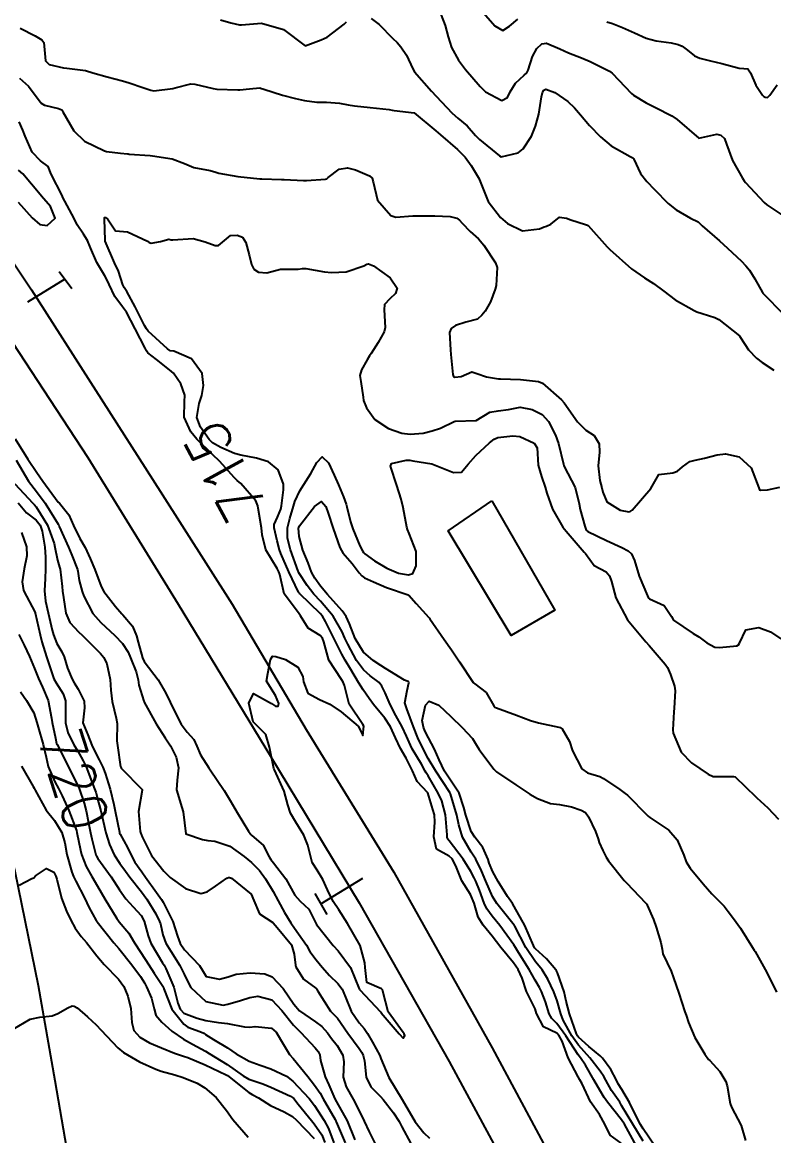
# Model space of a CAD drawing. Header units: metres. Extents: x 292545 to 299085, y 7450245 to 7463078.
# Drawn here: x 298536.5 to 298605.1, y 7451201.5 to 7451303 of the extents above; entities that cross this region are included whole.
import ezdxf
from ezdxf.enums import TextEntityAlignment as Align

# ---------------------------------------------------------------- set-up
doc = ezdxf.new("R2010")
doc.units = ezdxf.units.M
for name, color, linetype in [('Cotas', 45, 'Continuous'), ('Curvas de Nivel 1m', 11, 'Continuous'), ('Curvas de Nivel 5m', 15, 'Continuous'), ('Edificações', 30, 'Continuous'), ('Linha Férrea', 20, 'Continuous'), ('Pórtico', 62, 'Continuous'), ('Vias Primárias', 230, 'Continuous')]:
    doc.layers.add(name, color=color, linetype=linetype)
doc.styles.add('Style-STANDARD', font='STANDARD.shx')

msp = doc.modelspace()

# ---------------------------------------------------------------- linework, layer by layer
at = {"layer": 'Curvas de Nivel 1m', "flags": 128}
for points, elevation in [([(298574.38, 7451304.62), (298575.09, 7451302.74), (298575.37, 7451301.71), (298575.69, 7451300.74), (298576.32, 7451299.57), (298576.67, 7451299.08), (298576.96, 7451298.72), (298578.29, 7451297.17), (298578.79, 7451296.69), (298580.27, 7451295.88), (298580.79, 7451296.16), (298581.02, 7451296.67), (298581.5, 7451297.46), (298582.31, 7451298.2), (298582.54, 7451298.42), (298582.66, 7451298.65), (298583.06, 7451299.91), (298583.47, 7451300.64), (298583.92, 7451301.05), (298584.34, 7451301.11), (298585.54, 7451300.62), (298586.33, 7451300.25), (298587.52, 7451299.79), (298588.32, 7451299.44), (298590.08, 7451298.56), (298590.31, 7451298.39), (298592.08, 7451296.54), (298592.28, 7451296.37), (298593.43, 7451295.68), (298594.27, 7451295.25), (298595.75, 7451294.5), (298596.26, 7451294.16), (298598.23, 7451292.47), (298599.87, 7451292.81), (298600.24, 7451292.72), (298600.58, 7451292.44), (298600.75, 7451291.91), (298601.3, 7451290.43), (298602.2, 7451288.81), (298602.35, 7451288.57), (298602.48, 7451288.42), (298604.17, 7451286.59), (298604.42, 7451286.39), (298606.15, 7451285.23)], 712), ([(298578.37, 7451304.12), (298579.63, 7451302.69), (298580.35, 7451302.28), (298580.96, 7451302.67), (298581.71, 7451303.31)], 711), ([(298554.62, 7451303.24), (298555.55, 7451302.97), (298556.36, 7451302.8), (298556.53, 7451302.79), (298558.36, 7451302.94), (298560.35, 7451302.38), (298562.33, 7451300.89), (298563.79, 7451301.43), (298564.34, 7451301.68), (298565.88, 7451302.85), (298566.12, 7451303.08)], 713), ([(298568.36, 7451303.36), (298569.07, 7451302.81), (298570.34, 7451301.56), (298570.72, 7451301.17), (298571.06, 7451300.79), (298571.57, 7451300.03), (298572.14, 7451298.77), (298572.31, 7451298.5), (298573.84, 7451296.75), (298574.28, 7451296.29), (298575.74, 7451294.74), (298576.26, 7451294.28), (298577.1, 7451293.57), (298577.86, 7451292.71), (298578.24, 7451292.33), (298580.06, 7451290.84), (298580.21, 7451290.77), (298581.76, 7451291.13), (298582.22, 7451291.48), (298582.97, 7451292.65), (298583.35, 7451293.54), (298583.63, 7451294.64), (298583.88, 7451296.24), (298583.97, 7451296.63), (298584.09, 7451296.83), (298584.29, 7451296.94), (298585.1, 7451296.62), (298586.27, 7451295.81), (298586.9, 7451295.23), (298587.43, 7451294.59), (298588.25, 7451293.62), (298589.26, 7451292.57), (298590.22, 7451291.75), (298591.96, 7451290.8), (298592.21, 7451290.67), (298592.28, 7451290.6), (298592.31, 7451290.54), (298592.92, 7451289.25), (298593.48, 7451288.52), (298594.18, 7451287.79), (298595.43, 7451286.5), (298596.16, 7451285.91), (298597.47, 7451285.16), (298598.15, 7451284.82), (298598.34, 7451284.66), (298598.54, 7451284.46), (298600.12, 7451283.1), (298600.84, 7451282.43), (298602.1, 7451281.23), (298602.51, 7451280.82), (298602.84, 7451280.41), (298603.32, 7451279.64), (298604.03, 7451278.39), (298604.07, 7451278.32), (298605.97, 7451276.37)], 713), ([(298589.85, 7451303.08), (298590.36, 7451302.91), (298591.28, 7451302.55), (298592.35, 7451302.06), (298593.41, 7451301.59), (298594.34, 7451301.35), (298595.7, 7451301.14), (298596.34, 7451300.99), (298596.71, 7451300.85), (298597.19, 7451300.48), (298597.82, 7451299.96), (298598.33, 7451299.75), (298599.28, 7451299.5), (298600.32, 7451299.26), (298601.91, 7451298.83), (298602.32, 7451298.8), (298602.7, 7451298.79), (298602.94, 7451298.41), (298603.42, 7451297.28), (298604.04, 7451296.39), (298604.16, 7451296.27), (298604.28, 7451296.21), (298604.5, 7451296.17), (298604.69, 7451296.39), (298605.37, 7451297.31)], 711), ([(298536.35, 7451302.48), (298537.73, 7451301.8), (298538.34, 7451301.42), (298538.5, 7451301.18), (298538.66, 7451299.52), (298539.01, 7451299.17), (298540.31, 7451298.87), (298540.61, 7451298.84), (298542.31, 7451298.63), (298542.99, 7451298.43), (298544.3, 7451298.04), (298545.69, 7451297.7), (298546.29, 7451297.51), (298547.54, 7451297.07), (298548.28, 7451296.83), (298548.55, 7451296.79), (298550.28, 7451296.98), (298550.5, 7451297.04), (298551.9, 7451297.4), (298552.29, 7451297.39), (298553.96, 7451296.99), (298554.28, 7451296.94), (298556.19, 7451296.87), (298556.28, 7451296.87), (298556.37, 7451296.87), (298557.26, 7451296.95), (298558.19, 7451297.04), (298558.28, 7451297.03), (298558.58, 7451296.94), (298560.28, 7451296.38), (298561.45, 7451296.08), (298562.27, 7451295.88), (298563.41, 7451295.74), (298564.27, 7451295.73), (298565.47, 7451295.66), (298566.27, 7451295.51), (298566.83, 7451295.4), (298568.27, 7451295.26), (298569.99, 7451295.08), (298570.27, 7451295.01), (298570.44, 7451294.97), (298572.26, 7451294.77), (298574.25, 7451293.12), (298574.68, 7451292.75), (298576.22, 7451291.43), (298576.92, 7451290.72), (298577.46, 7451289.96), (298578.19, 7451288.75), (298578.22, 7451288.7), (298578.24, 7451288.65), (298579.02, 7451286.69), (298580.15, 7451285.23), (298580.79, 7451284.67), (298582.14, 7451284.02), (298583.69, 7451284.19), (298584.14, 7451284.36), (298584.34, 7451284.43), (298584.72, 7451284.62), (298585.52, 7451285.25), (298586.15, 7451285.15), (298586.56, 7451285.01), (298587.89, 7451284.58), (298588.08, 7451284.52), (298588.14, 7451284.48), (298589.88, 7451282.56), (298590.12, 7451282.3), (298592.09, 7451280.54), (298593.28, 7451279.72), (298594.08, 7451279.21), (298595.03, 7451278.5), (298596.06, 7451277.73), (298597.79, 7451276.73), (298598.05, 7451276.63), (298598.53, 7451276.46), (298599.69, 7451276.1), (298600.04, 7451275.91), (298601.92, 7451274.42), (298602.02, 7451274.28), (298602.75, 7451273.15), (298603.47, 7451272.41), (298604, 7451272.01), (298605.06, 7451271.31)], 714), ([(298536.16, 7451286.63), (298537.46, 7451285.19), (298538.14, 7451284.6), (298538.81, 7451284.5), (298539.54, 7451285.17), (298539.11, 7451286.22), (298538.31, 7451287.18), (298538.17, 7451287.33), (298536.59, 7451289.2), (298536.2, 7451289.55)], 714), ([(298591.15, 7451200.81), (298590.15, 7451201.55), (298589.65, 7451202.56), (298589.18, 7451203.43), (298588.34, 7451204.58), (298587.58, 7451206.22), (298587.38, 7451206.59), (298587.22, 7451206.86), (298586.32, 7451208.6), (298585.76, 7451210.1), (298585.49, 7451210.61), (298585.27, 7451210.83), (298584.06, 7451211.41), (298583.43, 7451212.64), (298583.29, 7451213.06), (298582.52, 7451214.65), (298582.11, 7451215.87), (298581.75, 7451216.66), (298581.34, 7451217.26), (298580.16, 7451218.67), (298579.37, 7451219.69), (298578.55, 7451220.69), (298578.11, 7451221.42), (298577.73, 7451222.71), (298577.41, 7451223.49), (298576.63, 7451224.72), (298576.06, 7451226.11), (298575.75, 7451226.73), (298575.46, 7451226.98), (298574.32, 7451227.61), (298574.08, 7451228.75), (298574.16, 7451230.08), (298574.12, 7451230.75), (298573.99, 7451231.24), (298573.53, 7451232.75), (298572.56, 7451233.79), (298572.13, 7451234.77), (298571.56, 7451235.91), (298571.02, 7451236.79), (298570.58, 7451237.79), (298570.13, 7451238.79), (298569.6, 7451239.58), (298568.58, 7451240.82), (298568.17, 7451241.36), (298567.64, 7451242.14), (298567.2, 7451242.83), (298566.5, 7451244), (298565.97, 7451244.85), (298565.67, 7451245.39), (298564.94, 7451246.86), (298564.18, 7451248.39), (298563.91, 7451248.87), (298563.72, 7451249.11), (298561.86, 7451250.9), (298561.81, 7451250.96), (298561.74, 7451251.07), (298560.86, 7451252.91), (298560.11, 7451254.59), (298560, 7451254.92), (298559.8, 7451255.73), (298559.52, 7451256.92), (298559.51, 7451257.23), (298559.82, 7451257.91), (298560.13, 7451258.62), (298560.19, 7451258.92), (298560.37, 7451260.39), (298560.36, 7451260.91), (298559.87, 7451262.21), (298558.98, 7451262.93), (298557.89, 7451263.27), (298556.47, 7451263.55), (298555.89, 7451263.69), (298554.64, 7451264.24), (298553.9, 7451264.69), (298553.6, 7451264.99), (298552.81, 7451266.11), (298552.47, 7451267), (298552.68, 7451268.27), (298552.93, 7451269), (298553.06, 7451269.9), (298552.95, 7451271), (298551.99, 7451272.35), (298550.38, 7451273.03), (298550.04, 7451273.07), (298550, 7451273.09), (298549.79, 7451273.26), (298548.02, 7451274.85), (298547.87, 7451275.06), (298547.7, 7451275.39), (298546.84, 7451277.07), (298546.07, 7451278.47), (298545.83, 7451278.84), (298545.72, 7451279.09), (298545.31, 7451280.32), (298544.97, 7451281.1), (298544.12, 7451283.07), (298544.1, 7451283.11), (298544.09, 7451283.14), (298544.03, 7451285.11), (298544.04, 7451285.21), (298544.14, 7451285.22), (298544.31, 7451285.11), (298545.05, 7451284.01), (298546.13, 7451283.91), (298547.96, 7451283.06), (298548.12, 7451282.94), (298548.29, 7451282.89), (298549.14, 7451283.05), (298549.92, 7451283.24), (298550.12, 7451283.2), (298550.28, 7451283.2), (298552.13, 7451283.32), (298553.23, 7451283), (298554.12, 7451282.67), (298554.44, 7451282.67), (298554.79, 7451282.98), (298555.54, 7451283.57), (298556.13, 7451283.61), (298556.61, 7451283.44), (298556.93, 7451282.96), (298557.23, 7451281.83), (298557.46, 7451280.95), (298557.66, 7451280.52), (298558.09, 7451280.23), (298558.83, 7451280.19), (298560.09, 7451280.5), (298561.7, 7451280.51), (298562.09, 7451280.56), (298562.41, 7451280.56), (298564.09, 7451280.28), (298564.75, 7451280.2), (298566.09, 7451280.28), (298567.68, 7451280.83), (298567.95, 7451280.97), (298568.1, 7451280.99), (298568.56, 7451280.82), (298570.08, 7451279.73), (298570.72, 7451278.79), (298570.58, 7451278.28), (298570.06, 7451277.8), (298569.57, 7451277.28), (298569.53, 7451276.81), (298569.63, 7451275.2), (298569.54, 7451274.8), (298569, 7451273.82), (298568.35, 7451272.82), (298568.21, 7451272.6), (298567.99, 7451272.24), (298567.47, 7451271.34), (298567.33, 7451270.83), (298567.4, 7451270.26), (298567.61, 7451268.83), (298567.67, 7451268.55), (298567.94, 7451267.86), (298568.69, 7451266.81), (298569.92, 7451265.99), (298571.14, 7451265.56), (298571.91, 7451265.47), (298573.1, 7451265.57), (298573.92, 7451265.77), (298574.66, 7451266.01), (298575.93, 7451266.62), (298576.02, 7451266.64), (298577.93, 7451266.7), (298579.17, 7451267.46), (298579.94, 7451267.59), (298580.88, 7451267.73), (298581.95, 7451267.92), (298583.03, 7451267.73), (298583.94, 7451267.26), (298584.53, 7451266.62), (298585.16, 7451265.38), (298585.43, 7451264.61), (298585.88, 7451262.73), (298585.92, 7451262.61), (298585.96, 7451262.53), (298586.96, 7451260.6), (298587.31, 7451259.12), (298587.41, 7451258.59), (298587.82, 7451257.07), (298587.95, 7451256.72), (298588.1, 7451256.59), (298589.8, 7451255.76), (298591.22, 7451255.12), (298591.79, 7451254.83), (298592.09, 7451254.54), (298592.35, 7451253.96), (298592.8, 7451252.53), (298593.54, 7451250.72), (298593.64, 7451250.52), (298593.73, 7451250.44), (298595.06, 7451249.83), (298595.72, 7451248.85), (298595.91, 7451248.49), (298597.7, 7451247.3), (298598.22, 7451246.99), (298598.96, 7451246.45), (298599.69, 7451246.05), (298600.1, 7451246.02), (298601.69, 7451246.16), (298601.85, 7451246.26), (298601.93, 7451246.42), (298602.5, 7451247.61), (298603.71, 7451247.85), (298604.77, 7451247.45), (298605.7, 7451246.81)], 716), ([(298592.55, 7451200.53), (298591.82, 7451201.87), (298591.44, 7451202.54), (298591.17, 7451202.94), (298589.9, 7451204.56), (298589.61, 7451204.98), (298589.2, 7451205.65), (298588.65, 7451206.58), (298587.89, 7451207.92), (298587.45, 7451208.59), (298587.24, 7451208.88), (298586.09, 7451210.6), (298585.27, 7451211.71), (298584.83, 7451212.17), (298584.57, 7451212.62), (298584.24, 7451213.69), (298583.89, 7451214.63), (298583.7, 7451215.02), (298583.32, 7451215.69), (298582.77, 7451216.65), (298581.8, 7451218.21), (298581.51, 7451218.66), (298581.36, 7451218.9), (298580.09, 7451220.67), (298579.39, 7451221.5), (298578.89, 7451222.18), (298578.67, 7451222.69), (298578.23, 7451223.89), (298577.89, 7451224.7), (298577.75, 7451225.02), (298577.44, 7451225.59), (298576.73, 7451226.72), (298575.47, 7451228.39), (298575.31, 7451228.57), (298575.28, 7451228.73), (298575.29, 7451228.92), (298575.14, 7451230.74), (298574.79, 7451232.02), (298574.47, 7451232.74), (298573.54, 7451234.3), (298573.36, 7451234.57), (298573.27, 7451234.75), (298572.93, 7451235.38), (298572.1, 7451236.77), (298571.93, 7451237.12), (298571.58, 7451237.94), (298571.17, 7451238.78), (298570.6, 7451239.8), (298570.09, 7451240.8), (298569.63, 7451241.88), (298569.34, 7451242.5), (298569.08, 7451242.81), (298568.27, 7451243.44), (298567.65, 7451243.98), (298567.02, 7451244.84), (298566.22, 7451246.31), (298565.96, 7451246.85), (298565.7, 7451247.43), (298564.89, 7451248.86), (298563.73, 7451250.24), (298563.13, 7451250.88), (298562.52, 7451251.66), (298561.76, 7451252.82), (298561.72, 7451252.9), (298561.69, 7451252.97), (298560.99, 7451254.91), (298560.74, 7451255.97), (298560.72, 7451256.91), (298560.94, 7451257.79), (298561.28, 7451258.91), (298561.41, 7451259.33), (298561.85, 7451260.29), (298562.23, 7451260.89), (298562.86, 7451261.89), (298563.4, 7451262.88), (298563.89, 7451263.39), (298564.45, 7451262.86), (298564.98, 7451261.74), (298565.39, 7451260.85), (298565.84, 7451259.76), (298566.08, 7451259.09), (298566.13, 7451258.85), (298566.46, 7451257.48), (298566.67, 7451256.84), (298567.33, 7451255.28), (298567.55, 7451254.82), (298567.65, 7451254.69), (298567.78, 7451254.56), (298568.66, 7451253.93), (298569.77, 7451253.25), (298570.85, 7451252.79), (298571.76, 7451252.64), (298572.15, 7451252.77), (298572.47, 7451253.47), (298572.47, 7451254.77), (298571.81, 7451256.4), (298571.66, 7451256.78), (298571.6, 7451256.99), (298571.28, 7451258.79), (298571.09, 7451259.54), (298570.69, 7451260.79), (298570.13, 7451262.55), (298570.21, 7451262.8), (298571.56, 7451263.11), (298571.89, 7451263.1), (298572.16, 7451263.05), (298573.88, 7451262.75), (298575.87, 7451261.97), (298576.58, 7451262.01), (298577.2, 7451262.72), (298577.89, 7451263.51), (298579.14, 7451264.69), (298579.57, 7451265.02), (298579.91, 7451265.15), (298581.27, 7451265.31), (298581.91, 7451265.25), (298583.2, 7451264.64), (298583.48, 7451264.22), (298583.57, 7451262.63), (298583.87, 7451261.62), (298584.22, 7451260.63), (298584.37, 7451260.1), (298584.89, 7451258.62), (298585.82, 7451257), (298586.12, 7451256.61), (298587.78, 7451254.71), (298587.88, 7451254.59), (298588.68, 7451253.49), (298589.77, 7451252.91), (298590.08, 7451252.56), (298590.27, 7451252.04), (298590.67, 7451250.55), (298591.71, 7451248.54), (298593.4, 7451246.52), (298593.69, 7451246.19), (298595.16, 7451244.5), (298595.36, 7451244.2), (298595.65, 7451243.55), (298596, 7451242.49), (298596.06, 7451242.07), (298595.98, 7451240.49), (298595.94, 7451240.15), (298595.85, 7451238.49), (298595.88, 7451238.2), (298596.6, 7451236.48), (298597.56, 7451235.49), (298599.07, 7451234.45), (298599.54, 7451234.26), (298601.38, 7451234.26), (298601.54, 7451234.21), (298603.42, 7451232.4), (298603.52, 7451232.3), (298604.51, 7451231.39), (298605.5, 7451230.37)], 717), ([(298535.99, 7451263.09), (298537.11, 7451261.19), (298537.85, 7451260.23), (298538.65, 7451259.17), (298539.81, 7451257.25), (298539.85, 7451257.2), (298539.87, 7451257.16), (298539.92, 7451257.05), (298540.77, 7451255.15), (298541.06, 7451254.42), (298541.57, 7451253.13), (298541.61, 7451252.98), (298541.75, 7451252.12), (298542.01, 7451251.13), (298542.17, 7451250.69), (298542.99, 7451249.12), (298543.7, 7451248.28), (298544.99, 7451247.1), (298545.69, 7451246.39), (298546.19, 7451245.6), (298546.42, 7451245.08), (298546.93, 7451243.8), (298547.1, 7451243.07), (298547.17, 7451242.59), (298547.62, 7451241.12), (298547.65, 7451241.06), (298547.67, 7451241.02), (298548.76, 7451239.05), (298549.58, 7451237.77), (298550.06, 7451237.04), (298550.57, 7451236.02), (298550.8, 7451235.03), (298550.66, 7451233.91), (298550.61, 7451233.03), (298551.1, 7451231.43), (298551.23, 7451231.02), (298551.47, 7451229.02), (298552.97, 7451228.5), (298553.47, 7451228.4), (298554.11, 7451228.34), (298555.46, 7451227.91), (298556.78, 7451226.96), (298557.45, 7451226.4), (298558.18, 7451225.68), (298558.71, 7451224.93), (298559.42, 7451223.75), (298559.88, 7451222.92), (298560.45, 7451221.85), (298561.02, 7451220.9), (298561.38, 7451220.43), (298562.45, 7451218.88), (298562.77, 7451218.3), (298563.34, 7451217.52), (298563.9, 7451216.86), (298564.57, 7451216.1), (298565.32, 7451215.37), (298565.7, 7451214.85), (298566, 7451214.14), (298566.54, 7451212.84), (298567.27, 7451211.79), (298567.72, 7451211.28), (298568.02, 7451210.82), (298568.47, 7451210.03), (298569.14, 7451208.8), (298569.24, 7451208.52), (298569.95, 7451206.79), (298571.19, 7451204.78), (298572.36, 7451202.77), (298573.15, 7451201.75), (298573.66, 7451201.27)], 716), ([(298535.86, 7451260.94), (298537.5, 7451259.18), (298537.67, 7451259.02), (298537.83, 7451258.84), (298538.86, 7451257.17), (298539.46, 7451255.49), (298539.53, 7451255.16), (298539.77, 7451253.98), (298539.95, 7451253.34), (298539.99, 7451253.16), (298540.17, 7451251.58), (298540.23, 7451251.15), (298540.32, 7451250.57), (298540.51, 7451249.15), (298540.87, 7451248.3), (298541.7, 7451247.41), (298542, 7451247.13), (298543.68, 7451245.46), (298543.97, 7451245.11), (298544.25, 7451244.52), (298544.56, 7451243.1), (298544.62, 7451242.11), (298544.74, 7451241.1), (298545.12, 7451239.57), (298545.19, 7451239.09), (298545.18, 7451237.49), (298545.22, 7451237.09), (298545.5, 7451235.14), (298545.52, 7451235.09), (298545.55, 7451235.02), (298547.47, 7451233.06), (298547.47, 7451233.01), (298547.15, 7451231.07), (298547.31, 7451229.23), (298547.37, 7451229.06), (298547.39, 7451228.98), (298547.47, 7451228.76), (298548.33, 7451227.05), (298549.44, 7451225.61), (298550.03, 7451225.03), (298551.42, 7451224.04), (298552.83, 7451223.58), (298553.41, 7451223.72), (298554.15, 7451224.25), (298555.2, 7451224.97), (298555.35, 7451225.05), (298555.43, 7451225.05), (298555.62, 7451224.97), (298557.41, 7451223.52), (298557.66, 7451222.95), (298558.17, 7451221.72), (298559.38, 7451220.94), (298559.41, 7451220.92), (298559.8, 7451220.49), (298561.1, 7451218.9), (298561.34, 7451218.06), (298561.47, 7451217.04), (298561.5, 7451216.9), (298562.2, 7451215.77), (298563.31, 7451214.94), (298563.35, 7451214.92), (298563.38, 7451214.88), (298563.5, 7451214.68), (298564.64, 7451212.86), (298564.96, 7451212.54), (298565.28, 7451212.2), (298566.24, 7451210.84), (298567.25, 7451209.46), (298567.51, 7451209.09), (298567.64, 7451208.82), (298567.74, 7451208.32), (298567.91, 7451206.82), (298568.33, 7451205.94), (298569.2, 7451205.07), (298569.45, 7451204.8), (298570.38, 7451203.58), (298570.92, 7451202.78), (298571.16, 7451202.31), (298571.96, 7451200.77)], 717), ([(298536.16, 7451259.2), (298536.93, 7451258.29), (298537.82, 7451257.62), (298538.18, 7451257.18), (298538.36, 7451256.62), (298538.6, 7451255.17), (298538.68, 7451254.26), (298538.67, 7451253.17), (298538.63, 7451252.29), (298538.58, 7451251.17), (298538.66, 7451250.24), (298538.91, 7451249.17), (298539.28, 7451247.59), (298539.38, 7451247.16), (298539.69, 7451246.37), (298540.14, 7451245.61), (298540.36, 7451245.15), (298540.68, 7451244.13), (298541.1, 7451243.14), (298541.29, 7451242.78), (298541.63, 7451242.2), (298542.18, 7451241.12), (298542.22, 7451240.52), (298542.06, 7451239.13), (298542.51, 7451238.06), (298542.9, 7451237.12), (298543.1, 7451236.65), (298543.56, 7451235.78), (298543.88, 7451235.11), (298544.1, 7451234.55), (298544.55, 7451233.1), (298544.9, 7451231.71), (298545.03, 7451231.09), (298545.41, 7451229.16), (298545.42, 7451229.09), (298545.47, 7451228.99), (298546.14, 7451227.76), (298546.47, 7451227.07), (298546.82, 7451226.45), (298547.44, 7451225.56), (298547.79, 7451225.06), (298548.78, 7451223.68), (298549.23, 7451223.04), (298549.4, 7451222.78), (298550.26, 7451221.03), (298550.71, 7451219.69), (298550.95, 7451219.02), (298551.35, 7451218.43), (298552.7, 7451217), (298552.95, 7451216.62), (298553.32, 7451216.02), (298554.53, 7451215.77), (298555.32, 7451215.98), (298556.06, 7451216.23), (298557.33, 7451216.34), (298558.65, 7451216.26), (298559.32, 7451215.98), (298560.33, 7451214.91), (298561.29, 7451213.48), (298561.83, 7451212.89), (298563.27, 7451211.89), (298563.85, 7451211.45), (298564.38, 7451210.86), (298564.75, 7451210.35), (298565.25, 7451209.71), (298565.77, 7451208.84), (298565.86, 7451208.22), (298565.8, 7451206.84), (298566.09, 7451205.96), (298566.71, 7451204.83), (298567.18, 7451203.95), (298567.73, 7451202.82), (298568.18, 7451201.84), (298568.7, 7451200.81)], 718), ([(298593.15, 7451201.01), (298592.2, 7451202.53), (298591.19, 7451204.26), (298591.01, 7451204.54), (298590.26, 7451205.61), (298589.74, 7451206.56), (298589.55, 7451206.9), (298589.22, 7451207.38), (298588.28, 7451208.58), (298587.25, 7451209.75), (298586.64, 7451210.6), (298585.86, 7451212.02), (298585.63, 7451212.61), (298585.3, 7451213.8), (298585.02, 7451214.61), (298584.46, 7451215.76), (298583.94, 7451216.63), (298583.67, 7451216.96), (298583.34, 7451217.34), (298582.46, 7451218.65), (298581.44, 7451220.6), (298581.41, 7451220.66), (298581.38, 7451220.7), (298579.8, 7451222.68), (298579.41, 7451223.3), (298578.8, 7451224.69), (298578.4, 7451225.65), (298577.89, 7451226.7), (298577.72, 7451226.97), (298577.46, 7451227.34), (298576.67, 7451228.72), (298576.36, 7451229.85), (298576.16, 7451230.72), (298575.59, 7451232.66), (298575.56, 7451232.73), (298575.52, 7451232.8), (298574.24, 7451234.74), (298573.56, 7451235.9), (298573.09, 7451236.76), (298572.6, 7451237.78), (298572.21, 7451238.77), (298571.62, 7451240.42), (298571.48, 7451240.78), (298571.43, 7451240.98), (298571.64, 7451242.08), (298571.8, 7451242.78), (298571.77, 7451242.9), (298571.64, 7451242.94), (298571.39, 7451243.04), (298569.66, 7451244.11), (298569.23, 7451244.38), (298568.54, 7451244.82), (298567.67, 7451245.59), (298566.91, 7451246.84), (298566.37, 7451248.18), (298566.09, 7451248.85), (298565.72, 7451249.36), (298564.36, 7451250.86), (298563.75, 7451251.61), (298563.22, 7451252.34), (298562.93, 7451252.88), (298562.6, 7451253.72), (298562.11, 7451254.9), (298561.8, 7451256.15), (298561.74, 7451256.9), (298561.75, 7451256.97), (298561.81, 7451257.1), (298563.2, 7451258.88), (298563.84, 7451259.32), (298564.22, 7451258.87), (298564.43, 7451258.26), (298564.88, 7451256.86), (298565.51, 7451255.13), (298565.64, 7451254.85), (298565.78, 7451254.64), (298566.61, 7451253.67), (298567.27, 7451252.83), (298567.49, 7451252.55), (298567.76, 7451252.36), (298568.56, 7451252), (298569.75, 7451251.49), (298571.72, 7451250.81), (298571.74, 7451250.8), (298571.77, 7451250.8), (298571.8, 7451250.78), (298572.47, 7451250.04), (298573.62, 7451248.75), (298573.66, 7451248.7), (298573.71, 7451248.63), (298575.01, 7451246.74), (298575.68, 7451245.79), (298576.42, 7451244.72), (298577.64, 7451242.83), (298577.7, 7451242.76), (298577.8, 7451242.71), (298578.85, 7451241.9), (298579.55, 7451240.68), (298579.62, 7451240.58), (298579.79, 7451240.5), (298581.61, 7451239.83), (298582.89, 7451239.36), (298583.6, 7451239.13), (298585.47, 7451238.74), (298585.59, 7451238.72), (298585.78, 7451238.61), (298586.42, 7451237.44), (298586.72, 7451236.6), (298587.55, 7451234.95), (298588.08, 7451234.58), (298589.21, 7451234.24), (298589.54, 7451234.08), (298591.02, 7451233.05), (298591.52, 7451232.7), (298591.71, 7451232.54), (298593.5, 7451230.71), (298593.6, 7451230.62), (298593.76, 7451230.52), (298595.49, 7451229.35), (298596.25, 7451228.48), (298596.85, 7451227.08), (298597.08, 7451226.47), (298597.44, 7451225.88), (298598.63, 7451224.46), (298599.41, 7451223.56), (298599.96, 7451222.99), (298600.52, 7451222.43), (298600.91, 7451221.94), (298601.39, 7451221.29), (298602.02, 7451220.41), (298603.11, 7451218.65), (298603.27, 7451218.4), (298603.35, 7451218.28), (298604.43, 7451216.39), (298605.31, 7451214.57)], 718), ([(298536.49, 7451256.51), (298536.94, 7451255.19), (298536.95, 7451254.37), (298536.73, 7451253.2), (298536.54, 7451251.99), (298536.66, 7451251.2), (298537.71, 7451249.21), (298537.73, 7451249.18), (298538.17, 7451247.18), (298538.34, 7451246.52), (298538.75, 7451245.17), (298539.3, 7451243.51), (298539.44, 7451243.16), (298539.64, 7451242.79), (298540.27, 7451241.8), (298540.5, 7451241.15), (298540.49, 7451240.27), (298540.5, 7451239.15), (298540.71, 7451238.27), (298541.26, 7451237.14), (298541.57, 7451236.61), (298542.1, 7451235.67), (298542.36, 7451235.13), (298542.89, 7451233.76), (298543.14, 7451233.12), (298543.24, 7451232.83), (298543.51, 7451231.89), (298543.72, 7451231.11), (298543.78, 7451230.83), (298544.17, 7451229.1), (298544.51, 7451228.05), (298544.94, 7451227.1), (298545.45, 7451226.32), (298545.96, 7451225.61), (298546.35, 7451225.08), (298547.41, 7451223.74), (298547.91, 7451223.05), (298548.71, 7451221.72), (298549.07, 7451221.04), (298549.15, 7451220.81), (298549.37, 7451219.82), (298549.65, 7451219.04), (298550.08, 7451218.31), (298550.91, 7451217.02), (298551.32, 7451216.21), (298551.69, 7451215.39), (298551.91, 7451215.01), (298553.29, 7451213.73), (298554.85, 7451213.41), (298555.29, 7451213.48), (298556.43, 7451213.82), (298557.3, 7451214.1), (298558.02, 7451214.22), (298559.3, 7451213.89), (298560.2, 7451212.91), (298561.27, 7451211.57), (298561.95, 7451210.89), (298563.25, 7451209.52), (298563.53, 7451209.16), (298563.66, 7451208.87), (298563.75, 7451208.36), (298564.16, 7451206.87), (298564.49, 7451206.14), (298565.04, 7451204.85), (298565.19, 7451204.57), (298566.18, 7451202.84), (298566.86, 7451201.12)], 719), ([(298536.39, 7451241.96), (298536.94, 7451241.19), (298537.61, 7451240.05), (298537.89, 7451239.18), (298538.01, 7451238.76), (298538.46, 7451237.17), (298538.73, 7451236), (298538.92, 7451235.17), (298539.53, 7451233.75), (298539.85, 7451233.16), (298540.19, 7451232.48), (298540.78, 7451231.15), (298541.48, 7451229.32), (298541.52, 7451229.14), (298541.85, 7451227.53), (298541.95, 7451227.13), (298542.36, 7451226.05), (298542.9, 7451225.12), (298543.42, 7451224.26), (298544.08, 7451223.1), (298545.18, 7451221.3), (298545.31, 7451221.09), (298545.38, 7451221), (298546.26, 7451219.97), (298546.79, 7451219.08), (298547.35, 7451218.19), (298548.1, 7451217.06), (298548.58, 7451216.3), (298549.31, 7451215.22), (298549.41, 7451215.04), (298549.45, 7451214.9), (298550.18, 7451213.03), (298551.27, 7451211.65), (298551.65, 7451211.4), (298552.73, 7451211), (298553.1, 7451210.83), (298553.26, 7451210.73), (298553.98, 7451210.26), (298555.25, 7451209.5), (298556.06, 7451208.96), (298557.23, 7451208.3), (298558.23, 7451207.93), (298559.22, 7451207.58), (298560.65, 7451206.91), (298561.21, 7451206.48), (298562.71, 7451204.88), (298563.18, 7451204.24), (298564.08, 7451202.87), (298564.46, 7451202.16), (298564.95, 7451200.85)], 721), ([(298594.25, 7451200.51), (298593.16, 7451202.13), (298592.9, 7451202.52), (298592.6, 7451203.1), (298591.89, 7451204.53), (298591.2, 7451205.72), (298590.88, 7451206.22), (298590.71, 7451206.55), (298590.21, 7451207.54), (298589.44, 7451208.57), (298589.24, 7451208.77), (298588.2, 7451209.62), (298587.26, 7451210.47), (298587.17, 7451210.59), (298587.07, 7451210.79), (298586.42, 7451212.6), (298586.14, 7451213.77), (298585.95, 7451214.6), (298585.33, 7451216.36), (298585.25, 7451216.53), (298585.2, 7451216.61), (298584.34, 7451217.62), (298583.35, 7451218.52), (298583.25, 7451218.64), (298583.15, 7451218.85), (298582.36, 7451220.65), (298581.4, 7451222.4), (298581.23, 7451222.66), (298580.78, 7451223.3), (298579.94, 7451224.67), (298579.44, 7451225.57), (298579.12, 7451226.36), (298579.02, 7451226.69), (298578.54, 7451227.77), (298577.8, 7451228.71), (298577.48, 7451229.22), (298576.98, 7451230.72), (298576.81, 7451231.41), (298576.38, 7451232.72), (298575.54, 7451234.02), (298575.05, 7451234.73), (298574.54, 7451235.76), (298574.14, 7451236.74), (298573.58, 7451237.78), (298573.25, 7451238.42), (298573.12, 7451238.76), (298573.01, 7451239.36), (298573.31, 7451240.75), (298573.63, 7451241.11), (298574.51, 7451240.74), (298575.61, 7451239.72), (298576.65, 7451238.72), (298577.58, 7451237.7), (298577.97, 7451237.1), (298578.21, 7451236.7), (298579.55, 7451234.91), (298579.78, 7451234.68), (298581.53, 7451233.49), (298582.81, 7451232.65), (298583.52, 7451232.23), (298584.7, 7451231.8), (298585.51, 7451231.69), (298586.62, 7451231.49), (298587.51, 7451231.18), (298587.88, 7451230.96), (298588.17, 7451230.58), (298588.81, 7451229.24), (298589.05, 7451228.57), (298589.15, 7451228.24), (298589.46, 7451227.5), (298589.77, 7451226.88), (298589.98, 7451226.56), (298591.43, 7451224.76), (298591.63, 7451224.54), (298593.4, 7451222.71), (298593.48, 7451222.6), (298593.52, 7451222.52), (298594.1, 7451221.22), (298594.35, 7451220.51), (298594.75, 7451219.11), (298594.87, 7451218.5), (298594.94, 7451218.09), (298595.34, 7451217.27), (298595.71, 7451216.49), (298595.93, 7451215.88), (298596.4, 7451214.48), (298596.96, 7451212.8), (298597.07, 7451212.47), (298597.28, 7451211.82), (298597.85, 7451210.46), (298598.78, 7451208.92), (298599.12, 7451208.45), (298599.23, 7451208.34), (298600.13, 7451207.34), (298600.7, 7451206.43), (298600.82, 7451206.04), (298601.07, 7451204.42), (298601.19, 7451204.09), (298602.08, 7451202.41), (298602.49, 7451201.07)], 719), ([(298536.47, 7451235.2), (298537.53, 7451233.35), (298537.62, 7451233.18), (298537.71, 7451232.99), (298538.74, 7451231.17), (298539.49, 7451230.25), (298540.15, 7451229.15), (298540.43, 7451228.19), (298540.62, 7451227.15), (298541.07, 7451225.51), (298541.21, 7451225.14), (298541.43, 7451224.7), (298542.24, 7451223.13), (298542.61, 7451222.34), (298543.29, 7451221.11), (298543.33, 7451221.06), (298543.38, 7451221), (298544.91, 7451219.09), (298545.35, 7451218.55), (298546.55, 7451217.08), (298547.32, 7451216), (298547.68, 7451215.43), (298547.88, 7451215.06), (298548.32, 7451214.03), (298548.56, 7451213.05), (298548.73, 7451212.5), (298549.27, 7451211.84), (298550.17, 7451211.03), (298551.26, 7451210.29), (298552.08, 7451209.84), (298553.24, 7451209.19), (298553.59, 7451208.99), (298555.23, 7451208), (298556.68, 7451206.96), (298557.21, 7451206.65), (298558.49, 7451206.21), (298559.2, 7451205.93), (298561, 7451205.1), (298561.19, 7451204.99), (298561.29, 7451204.9), (298561.71, 7451204.37), (298562.91, 7451202.88), (298563.16, 7451202.58), (298563.86, 7451201.58), (298564.14, 7451200.87)], 722), ([(298536.27, 7451224.34), (298537.43, 7451224.94), (298537.59, 7451225.02), (298537.76, 7451225.18), (298538.75, 7451225.85), (298539.44, 7451225.51), (298539.62, 7451225.16), (298539.71, 7451224.88), (298540.13, 7451223.15), (298540.57, 7451221.97), (298540.98, 7451221.14), (298541.38, 7451220.41), (298541.91, 7451219.67), (298542.4, 7451219.12), (298543.34, 7451217.91), (298544, 7451217.1), (298545.32, 7451215.78), (298545.8, 7451215.09), (298546.16, 7451214.22), (298546.45, 7451213.08), (298546.54, 7451211.81), (298546.72, 7451211.08), (298547.26, 7451210.47), (298548.16, 7451209.97), (298549.25, 7451209.5), (298550.42, 7451209.03), (298551.24, 7451208.76), (298551.63, 7451208.62), (298553.23, 7451207.95), (298555.13, 7451207.05), (298555.21, 7451207.01), (298555.27, 7451206.97), (298557.2, 7451205.44), (298557.5, 7451205.25), (298558.07, 7451204.94), (298559.18, 7451204.24), (298560.42, 7451203.67), (298561.17, 7451203.24), (298561.56, 7451202.9), (298563.15, 7451201.24)], 723), ([(298535.71, 7451211.2), (298537.27, 7451212.11), (298538.15, 7451212.3), (298539.28, 7451212.41), (298539.8, 7451212.63), (298540.7, 7451213.15), (298541.1, 7451213.33), (298541.29, 7451213.3), (298541.55, 7451213.14), (298542.48, 7451212.33), (298543.27, 7451211.6), (298543.73, 7451211.11), (298545.25, 7451209.52), (298545.78, 7451209.08), (298547.23, 7451208.22), (298548.72, 7451207.55), (298549.22, 7451207.38), (298550.45, 7451207.03), (298551.21, 7451206.8), (298552.5, 7451206.29), (298553.2, 7451205.86), (298554.23, 7451204.98), (298555.18, 7451203.78), (298555.73, 7451202.96), (298557.15, 7451201.35)], 724)]:
    msp.add_lwpolyline(points, dxfattribs=dict(at, elevation=elevation))
at = {"layer": 'Curvas de Nivel 5m', "flags": 128}
for points, elevation in [([(298536.3, 7451297.93), (298537.12, 7451297.19), (298538.27, 7451295.66), (298538.56, 7451295.47), (298539.86, 7451295.16), (298540.14, 7451295.03), (298540.26, 7451294.86), (298541.26, 7451293.14), (298542.23, 7451292.18), (298544.03, 7451291.3), (298544.22, 7451291.25), (298545.5, 7451291.09), (298546.15, 7451291.02), (298546.21, 7451291.02), (298546.28, 7451291.01), (298548.21, 7451290.88), (298548.41, 7451290.85), (298550.21, 7451290.58), (298551.34, 7451290.16), (298552.2, 7451289.77), (298553.68, 7451289.51), (298554.2, 7451289.36), (298554.48, 7451289.27), (298556.19, 7451288.96), (298558.19, 7451288.75), (298558.38, 7451288.75), (298560.19, 7451288.7), (298560.41, 7451288.69), (298562.19, 7451288.6), (298562.47, 7451288.6), (298564.19, 7451288.71), (298564.31, 7451288.75), (298564.42, 7451288.87), (298565.44, 7451289.62), (298566.2, 7451289.76), (298566.94, 7451289.57), (298568.19, 7451289.02), (298568.46, 7451288.82), (298568.53, 7451288.47), (298568.93, 7451286.81), (298570.15, 7451285.4), (298570.61, 7451285.25), (298572.15, 7451285.37), (298573.52, 7451285.38), (298574.15, 7451285.38), (298575.56, 7451285.33), (298576.15, 7451285.17), (298576.4, 7451284.98), (298576.65, 7451284.72), (298577.39, 7451283.96), (298578.13, 7451283.27), (298578.63, 7451282.69), (298579.68, 7451281.1), (298579.83, 7451280.68), (298579.75, 7451279.01), (298579.66, 7451278.68), (298579.22, 7451277.52), (298578.74, 7451276.69), (298578.43, 7451276.31), (298578.04, 7451275.95), (298576.99, 7451275.68), (298576.03, 7451275.39), (298575.66, 7451275.1), (298575.51, 7451274.74), (298575.58, 7451273.16), (298575.63, 7451272.73), (298575.79, 7451270.91), (298575.86, 7451270.73), (298575.97, 7451270.67), (298576.57, 7451270.72), (298577.54, 7451271.15), (298577.98, 7451271), (298578.86, 7451270.69), (298579.97, 7451270.51), (298580.15, 7451270.5), (298581.97, 7451270.46), (298583.61, 7451270.28), (298583.97, 7451270.12), (298585.71, 7451268.61), (298585.95, 7451268.33), (298587.15, 7451266.6), (298587.92, 7451265.83), (298588.67, 7451265.34), (298589.14, 7451264.57), (298589.17, 7451263.84), (298589.06, 7451262.57), (298589.19, 7451261.24), (298589.37, 7451260.57), (298589.47, 7451260.19), (298589.84, 7451259.29), (298591.04, 7451258.55), (298591.83, 7451258.39), (298591.96, 7451258.41), (298592.15, 7451258.54), (298593.85, 7451260.51), (298594.58, 7451261.8), (298595.87, 7451261.94), (298596.28, 7451262.08), (298596.75, 7451262.48), (298597.4, 7451262.97), (298597.89, 7451263.1), (298598.73, 7451263.29), (298599.89, 7451263.58), (298600.65, 7451263.68), (298601.89, 7451263.41), (298603.01, 7451262.41), (298603.69, 7451260.56), (298603.76, 7451260.4), (298603.85, 7451260.36), (298604.49, 7451260.39), (298605.61, 7451260.62)], 715), ([(298535.9, 7451265.04), (298537.07, 7451263.19), (298537.87, 7451261.96), (298538.43, 7451261.17), (298539.83, 7451259.27), (298539.94, 7451259.16), (298540.8, 7451258.12), (298541.22, 7451257.14), (298541.8, 7451255.94), (298542.29, 7451255.12), (298542.75, 7451254.14), (298543.15, 7451253.12), (298543.75, 7451251.57), (298543.99, 7451251.11), (298545.06, 7451249.76), (298545.62, 7451249.09), (298545.71, 7451248.99), (298546.59, 7451247.96), (298546.96, 7451247.07), (298547.12, 7451246.5), (298547.51, 7451245.06), (298547.67, 7451244.73), (298548.95, 7451243.05), (298549.63, 7451241.86), (298550.02, 7451241.04), (298550.39, 7451240.26), (298551.03, 7451239.03), (298551.59, 7451238.3), (298552.18, 7451237.61), (298552.47, 7451237.01), (298552.81, 7451236.24), (298553.55, 7451235.03), (298553.59, 7451234.99), (298553.67, 7451234.87), (298554.94, 7451232.98), (298555.51, 7451232.07), (298556.14, 7451230.96), (298557.16, 7451229.27), (298557.39, 7451228.95), (298557.47, 7451228.87), (298558.51, 7451227.98), (298559.07, 7451226.93), (298559.21, 7451226.68), (298559.45, 7451226.39), (298560.56, 7451224.91), (298561.41, 7451223.43), (298561.88, 7451222.89), (298562.67, 7451222.16), (298563.32, 7451220.87), (298563.38, 7451220.76), (298564.9, 7451218.85), (298565.35, 7451218.34), (298566.48, 7451216.84), (298567.27, 7451214.88), (298567.29, 7451214.83), (298567.31, 7451214.8), (298569.21, 7451212.8), (298569.24, 7451212.76), (298569.28, 7451212.69), (298570.92, 7451210.78), (298571.26, 7451210.4), (298571.41, 7451210.63), (298571.35, 7451210.78), (298571.26, 7451210.91), (298569.91, 7451212.79), (298569.43, 7451214.68), (298569.39, 7451214.8), (298569.31, 7451214.88), (298567.97, 7451215.47), (298567.82, 7451216.82), (298567.77, 7451217.26), (298567.35, 7451218.83), (298566.19, 7451220.84), (298565.4, 7451222.08), (298564.89, 7451222.86), (298564.38, 7451223.9), (298563.94, 7451224.86), (298563.44, 7451225.72), (298562.99, 7451226.42), (298562.84, 7451226.88), (298562.57, 7451227.99), (298562.21, 7451228.89), (298561.49, 7451230.07), (298561, 7451230.91), (298560.75, 7451231.67), (298560.42, 7451232.91), (298559.55, 7451234.85), (298559.51, 7451234.92), (298559.49, 7451234.99), (298559.08, 7451236.92), (298558.74, 7451238.08), (298557.89, 7451238.94), (298557.6, 7451239.23), (298557.2, 7451240.95), (298557.63, 7451241.83), (298559.27, 7451240.92), (298559.62, 7451240.66), (298559.87, 7451240.66), (298559.93, 7451240.92), (298559.63, 7451241.63), (298558.81, 7451242.93), (298558.93, 7451243.65), (298559.18, 7451244.92), (298559.36, 7451245.23), (298559.67, 7451245.19), (298560.54, 7451244.91), (298561.66, 7451244.21), (298562.12, 7451243.36), (298562.2, 7451242.89), (298562.59, 7451241.84), (298563.63, 7451241.28), (298564.58, 7451240.86), (298565.61, 7451240.16), (298567.17, 7451238.83), (298567.33, 7451238.57), (298567.58, 7451237.98), (298567.68, 7451238.83), (298567.6, 7451239), (298566.35, 7451240.84), (298565.93, 7451242.56), (298565.81, 7451242.85), (298565.65, 7451243.09), (298564.5, 7451244.86), (298564.04, 7451246.52), (298563.91, 7451246.87), (298563.7, 7451247.12), (298562.6, 7451247.78), (298561.91, 7451248.9), (298561.72, 7451249.18), (298560.42, 7451250.91), (298560.02, 7451252.66), (298559.94, 7451252.92), (298559.77, 7451253.22), (298558.74, 7451254.93), (298558.43, 7451256.3), (298558.35, 7451256.93), (298558.06, 7451258.71), (298558.03, 7451258.94), (298557.84, 7451259.38), (298556.47, 7451260.96), (298556.13, 7451261.23), (298555.87, 7451261.5), (298554.56, 7451262.98), (298553.89, 7451263.6), (298552.46, 7451265), (298551.91, 7451265.68), (298551.3, 7451267.02), (298551.35, 7451268.42), (298551.38, 7451269.02), (298550.99, 7451270.05), (298550.33, 7451271.03), (298549.98, 7451271.34), (298548.77, 7451272.27), (298548, 7451272.88), (298547.87, 7451273.06), (298547.75, 7451273.32), (298546.84, 7451275.07), (298546.05, 7451276.58), (298545.69, 7451277.09), (298544.98, 7451278.01), (298544.48, 7451279.1), (298544.36, 7451279.39), (298544.08, 7451279.89), (298543.35, 7451281.12), (298542.77, 7451282.47), (298542.49, 7451283.13), (298542.13, 7451283.69), (298541.55, 7451284.55), (298541.27, 7451285.14), (298540.23, 7451287.1), (298540.21, 7451287.16), (298540.2, 7451287.18), (298540.17, 7451287.22), (298539.19, 7451289.17), (298538.9, 7451289.87), (298538.2, 7451290.38), (298537.46, 7451291.19), (298536.8, 7451292.63), (298536.61, 7451293.2), (298536.25, 7451293.96)], 715), ([(298536.23, 7451247.2), (298536.72, 7451246.23), (298537.21, 7451245.19), (298537.66, 7451244.09), (298538.03, 7451243.18), (298538.39, 7451242.41), (298538.9, 7451241.17), (298539.21, 7451239.56), (298539.28, 7451239.16), (298539.58, 7451237.75), (298539.68, 7451237.27), (298539.73, 7451237.16), (298539.9, 7451236.83), (298540.72, 7451235.15), (298541.53, 7451233.6), (298541.73, 7451233.14), (298542.19, 7451231.81), (298542.36, 7451231.13), (298542.6, 7451230.01), (298542.78, 7451229.12), (298542.9, 7451228.55), (298543.26, 7451227.11), (298543.31, 7451226.97), (298543.45, 7451226.77), (298544.66, 7451225.1), (298545.42, 7451223.91), (298545.99, 7451223.08), (298546.67, 7451222.35), (298547.39, 7451221.58), (298547.67, 7451221.06), (298548.03, 7451219.72), (298548.28, 7451219.06), (298549.34, 7451217.27), (298549.48, 7451217.04), (298549.64, 7451216.73), (298550.38, 7451215.03), (298550.74, 7451213.58), (298550.94, 7451213.02), (298551.28, 7451212.68), (298552.5, 7451212.22), (298553.27, 7451212.01), (298554.43, 7451211.82), (298555.27, 7451211.71), (298556.81, 7451211.41), (298557.27, 7451211.39), (298557.79, 7451211.46), (298559.27, 7451211.31), (298559.7, 7451210.92), (298560.36, 7451209.8), (298560.92, 7451208.9), (298561.24, 7451208.52), (298562.58, 7451206.89), (298563.2, 7451206.09), (298563.7, 7451205.37), (298563.97, 7451204.87), (298565.06, 7451202.96), (298565.12, 7451202.85), (298565.14, 7451202.82), (298565.16, 7451202.77), (298565.98, 7451200.84)], 720)]:
    msp.add_lwpolyline(points, dxfattribs=dict(at, elevation=elevation))
at = {"layer": 'Edificações'}
msp.add_lwpolyline([(298579.36, 7451259.39), (298585.11, 7451249.43), (298581.12, 7451247.1), (298575.37, 7451256.64)], close=True, dxfattribs=at)
at = {"layer": 'Linha Férrea', "linetype": 'Continuous'}
for points in [[(298409.04, 7451469.22), (298419.16, 7451454.01), (298430.83, 7451436.74), (298441.58, 7451421.01), (298451.87, 7451405.8), (298464.86, 7451386.3), (298476.7, 7451369.54), (298488.43, 7451351.61), (298502.91, 7451330.08), (298514.74, 7451312.47), (298524.81, 7451297.42), (298537.38, 7451278.62), (298549.11, 7451260.27), (298555.69, 7451249.95), (298562.42, 7451238.54), (298570.41, 7451225.54), (298579.39, 7451209.51), (298586.74, 7451195.79)], [(298407.3, 7451464.17), (298416, 7451451.41), (298422.63, 7451441.46), (298429.87, 7451430.49), (298439.2, 7451417), (298453.11, 7451396.56), (298460.09, 7451386.27), (298469.26, 7451372.63), (298478.45, 7451359.45), (298486.36, 7451347.55), (298494.72, 7451334.88), (298503.86, 7451321.28), (298513.67, 7451306.71), (298522.22, 7451294.07), (298532.74, 7451278.22), (298542.51, 7451263.33), (298550.77, 7451249.95), (298559.17, 7451236.09), (298567.27, 7451222.74), (298575.45, 7451208.26), (298582.98, 7451194.36)]]:
    msp.add_lwpolyline(points, dxfattribs=at)
at = {"layer": 'Pórtico'}
for points in [[(298540.44, 7451279.6), (298537.01, 7451277.5)], [(298539.92, 7451280.31), (298541.06, 7451278.76)], [(298563.76, 7451222.64), (298567.59, 7451224.99)], [(298563.23, 7451223.58), (298564.31, 7451221.66)]]:
    msp.add_lwpolyline(points, dxfattribs=at)
at = {"layer": 'Vias Primárias'}
msp.add_lwpolyline([(298541.21, 7451196.79), (298539.56, 7451206.51), (298538.03, 7451215.16), (298535.9, 7451225.59), (298533.4, 7451235.64), (298531.02, 7451244.76), (298528.18, 7451253.39), (298523.41, 7451265.62), (298519.11, 7451277.57), (298516.56, 7451283.74, 0.110207), (298512.3, 7451289.83), (298503.53, 7451299.69), (298499.12, 7451305.06, -0.156228), (298502.03, 7451309.89), (298520.52, 7451321.31, -0.078341), (298528.84, 7451323.51, -0.05186), (298552.49, 7451324.73, -0.094143), (298565.98, 7451321.06), (298572.38, 7451318.04)], format="xyb", dxfattribs=at)

# ---------------------------------------------------------------- texts
at = {"layer": 'Cotas', "style": 'Style-STANDARD'}
for s, rotation, p in [('715', 118.5181, (298555.01, 7451262.04, 715)), ('720', 288.1292, (298541.23, 7451233.97, 720))]:
    msp.add_text(s, height=4, rotation=rotation, dxfattribs=at).set_placement(p, align=Align.MIDDLE_CENTER)

doc.saveas('drawing.dxf')
